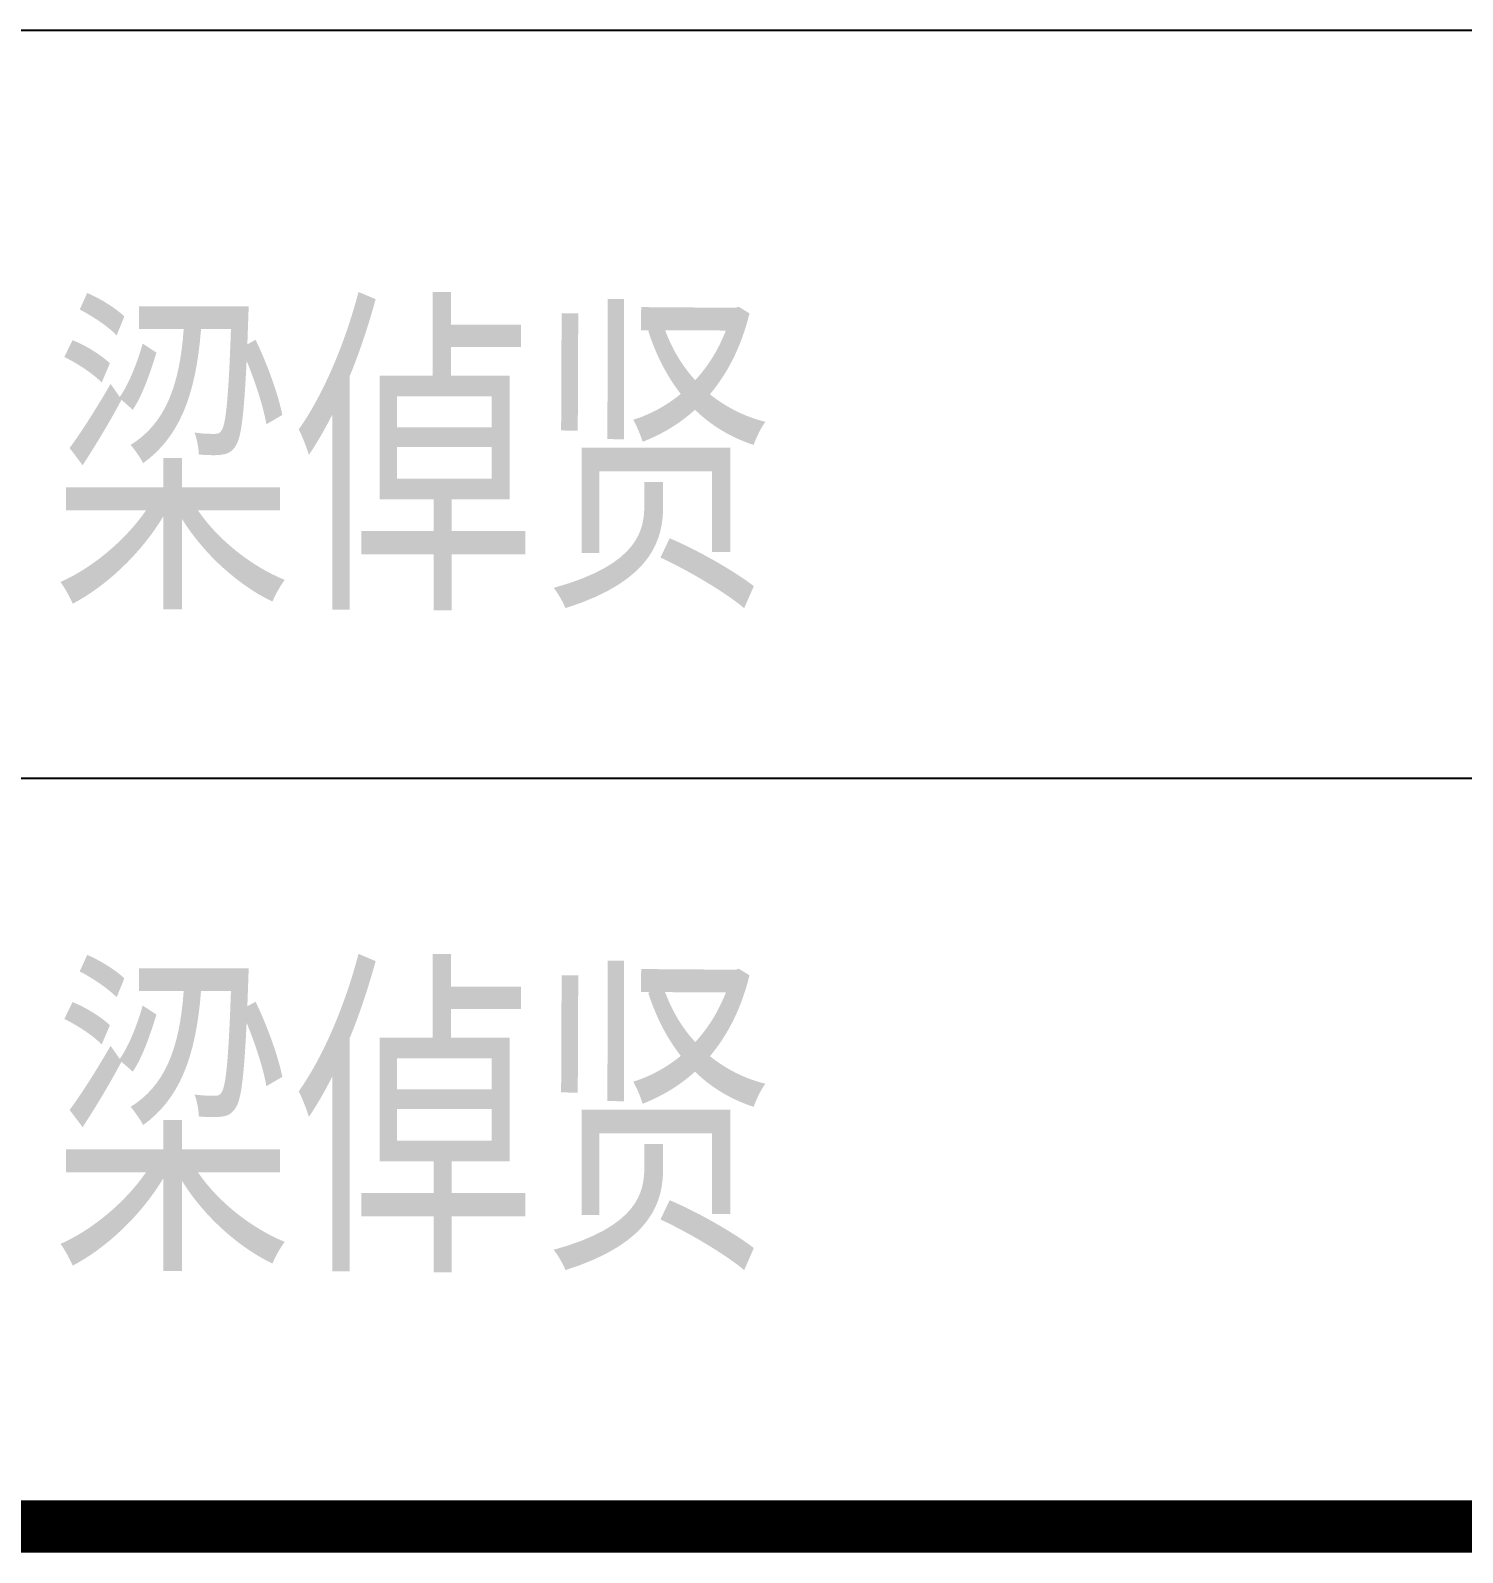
# Model space of a CAD drawing. Extents: x 180850 to 1399066, y 48356 to 327880.
# Drawn here: x 1182885 to 1185613, y 145586 to 148486 of the extents above; entities that cross this region are included whole.
import ezdxf

# ---------------------------------------------------------------- set-up
doc = ezdxf.new("R2010")
doc.units = 0
doc.header["$LTSCALE"] = 1000
doc.layers.add('PUB_TEXT', color=7, linetype='Continuous')
doc.layers.add('PUB_TITLE', color=4, linetype='Continuous')
doc.styles.add('_gyy_title_ST', font='', dxfattribs={"width": 0.8})
doc.styles.get('_gyy_title_ST').set_extended_font_data('SimSun')

msp = doc.modelspace()

# ---------------------------------------------------------------- linework, layer by layer
at = {"layer": 'PUB_TITLE'}
for p, q in [((1188623.63, 148486.27), (1178646.15, 148486.27)), ((1188623.63, 147060.92), (1178646.15, 147060.92))]:
    msp.add_line(p, q, dxfattribs=at)
at = {"layer": 'PUB_TITLE', "const_width": 99.77}
msp.add_lwpolyline([(1178646.15, 145635.56), (1188623.63, 145635.56)], dxfattribs=at)

# ---------------------------------------------------------------- texts
at = {"layer": 'PUB_TEXT', "color": 3, "style": '_gyy_title_ST', "width": 0.7}
for p in [(1182926.1, 147435.86), (1182926.1, 146174.46)]:
    msp.add_text('梁倬贤', height=481.259, dxfattribs=at).set_placement(p)

doc.saveas('drawing.dxf')
